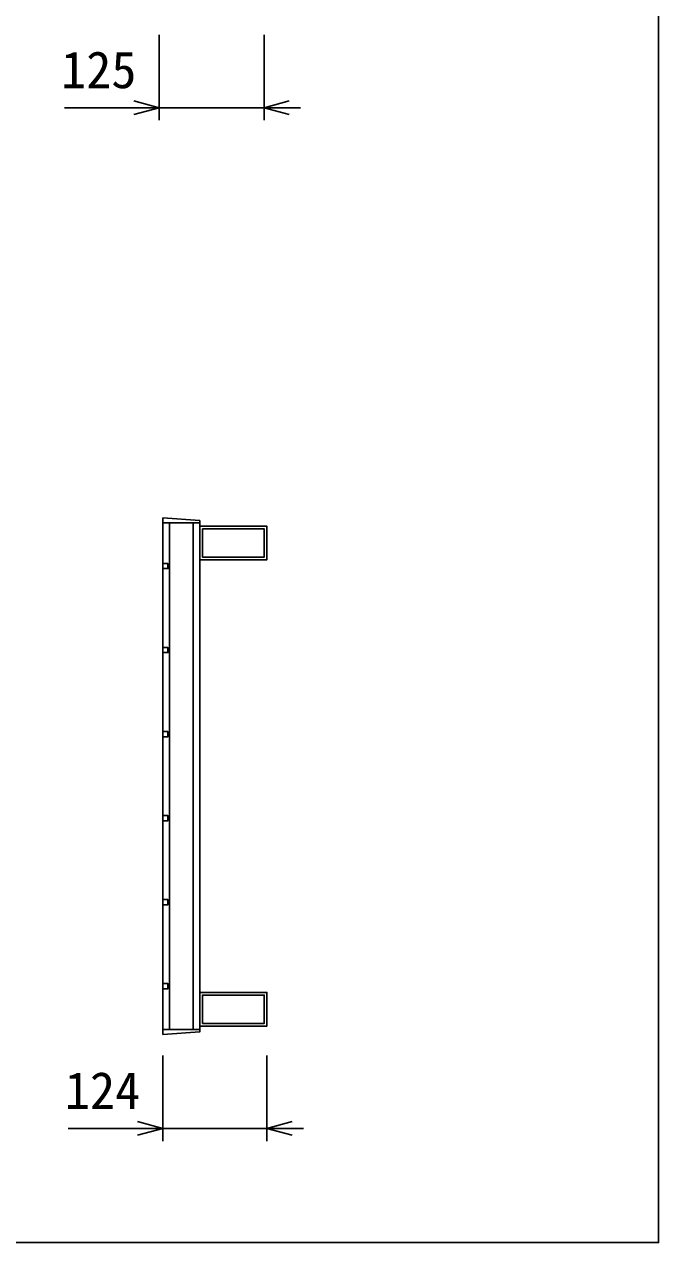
# Model space of a CAD drawing. Units: millimetres, scale not verified. Extents: x -16800 to 16800, y -5940 to 5940.
# Drawn here: x -3909 to -3154, y -342 to 1108 of the extents above; entities that cross this region are included whole.
import ezdxf
from ezdxf.enums import TextEntityAlignment as Align

# ---------------------------------------------------------------- set-up
doc = ezdxf.new("R2010")
doc.units = ezdxf.units.MM
doc.header["$LTSCALE"] = 20
for name, color, linetype, lineweight in [('0-0_DIM', 7, 'Continuous', 25), ('0-2_HATCH', 6, 'Continuous', 25), ('0-6_TXT', 7, 'Continuous', 25)]:
    doc.layers.add(name, color=color, linetype=linetype, lineweight=lineweight)
doc.styles.add('ＭＳ ゴシック', font='')
doc.styles.get('ＭＳ ゴシック').set_extended_font_data('MS Gothic')

msp = doc.modelspace()

# ---------------------------------------------------------------- linework, layer by layer
at = {"layer": '0-0_DIM'}
for p, q in [((-3748.88, 1095.7), (-3748.88, 994.11)), ((-3623.88, 1095.7), (-3623.88, 994.11)), ((-3861.49, 1009.11), (-3748.88, 1009.11)), ((-3623.88, 1009.11), (-3748.88, 1009.11)), ((-3623.88, 1009.11), (-3580.41, 1009.11)), ((-3744.38, -119.3), (-3744.38, -220.89)), ((-3620.38, -119.3), (-3620.38, -220.89)), ((-3856.99, -205.89), (-3744.38, -205.89)), ((-3620.38, -205.89), (-3744.38, -205.89)), ((-3620.38, -205.89), (-3576.91, -205.89))]:
    msp.add_line(p, q, dxfattribs=at)
for points in [[(-3778.88, 1001.07), (-3748.88, 1009.11), (-3778.88, 1017.15)], [(-3593.88, 1017.15), (-3623.88, 1009.11), (-3593.88, 1001.07)], [(-3774.38, -213.93), (-3744.38, -205.89), (-3774.38, -197.85)], [(-3590.38, -197.85), (-3620.38, -205.89), (-3590.38, -213.93)]]:
    msp.add_lwpolyline(points, dxfattribs=at)
at = {"layer": '0-2_HATCH'}
for p, q in [((-3744.38, -94.08), (-3744.38, 520.92)), ((-3700.38, 517.92), (-3744.38, 520.92)), ((-3744.38, 514.92), (-3700.38, 514.92)), ((-3736.38, -88.08), (-3736.38, 514.92)), ((-3708.38, -88.08), (-3708.38, 514.92)), ((-3744.38, -88.08), (-3700.38, -88.08))]:
    msp.add_line(p, q, dxfattribs=at)
for points in [[(-3700.38, 517.92), (-3700.38, -91.08), (-3744.38, -94.08)], [(-3744.38, 466.42), (-3738.38, 466.42), (-3738.38, 460.42), (-3744.38, 460.42)], [(-3744.38, 366.42), (-3738.38, 366.42), (-3738.38, 360.42), (-3744.38, 360.42)], [(-3744.38, 266.42), (-3738.38, 266.42), (-3738.38, 260.42), (-3744.38, 260.42)], [(-3744.38, 166.42), (-3738.38, 166.42), (-3738.38, 160.42), (-3744.38, 160.42)], [(-3744.38, 66.42), (-3738.38, 66.42), (-3738.38, 60.42), (-3744.38, 60.42)], [(-3744.38, -33.58), (-3738.38, -33.58), (-3738.38, -39.58), (-3744.38, -39.58)]]:
    msp.add_lwpolyline(points, dxfattribs=at)
for points in [[(-3700.38, 510.92), (-3620.38, 510.92), (-3620.38, 470.92), (-3700.38, 470.92)], [(-3697.18, 507.72), (-3623.58, 507.72), (-3623.58, 474.12), (-3697.18, 474.12)], [(-3700.38, -84.08), (-3620.38, -84.08), (-3620.38, -44.08), (-3700.38, -44.08)], [(-3697.18, -80.88), (-3623.58, -80.88), (-3623.58, -47.28), (-3697.18, -47.28)]]:
    msp.add_lwpolyline(points, close=True, dxfattribs=at)
at = {"layer": '0-6_TXT'}
msp.add_lwpolyline([(-5654.13, -341.86), (-3154.13, -341.86), (-3154.13, 2508.14), (-5654.13, 2508.14)], close=True, dxfattribs=at)

# ---------------------------------------------------------------- texts
at = {"layer": '0-0_DIM', "style": 'ＭＳ ゴシック'}
for s, p in [('125', (-3865.51, 1019.11)), ('124', (-3861.01, -195.89))]:
    msp.add_text(s, height=43.99, dxfattribs=at).set_placement(p, align=Align.BOTTOM_LEFT)

doc.saveas('drawing.dxf')
